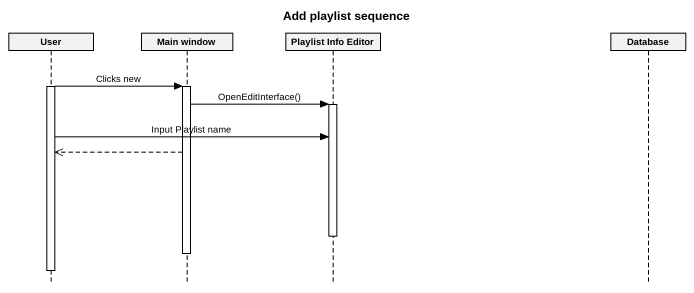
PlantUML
@startuml
title Add playlist sequence
hide footbox
participant User
participant "Main window" as Main_window
participant "Playlist Info Editor" as Playlist_Info_Editor
participant "Database" as Database_

activate User
User -> Main_window : Clicks new
activate Main_window
Main_window -> Playlist_Info_Editor : OpenEditInterface()
activate Playlist_Info_Editor
User -> Playlist_Info_Editor : Input Playlist name
Main_window -->> User
deactivate Playlist_Info_Editor
deactivate Main_window
deactivate User
@enduml
